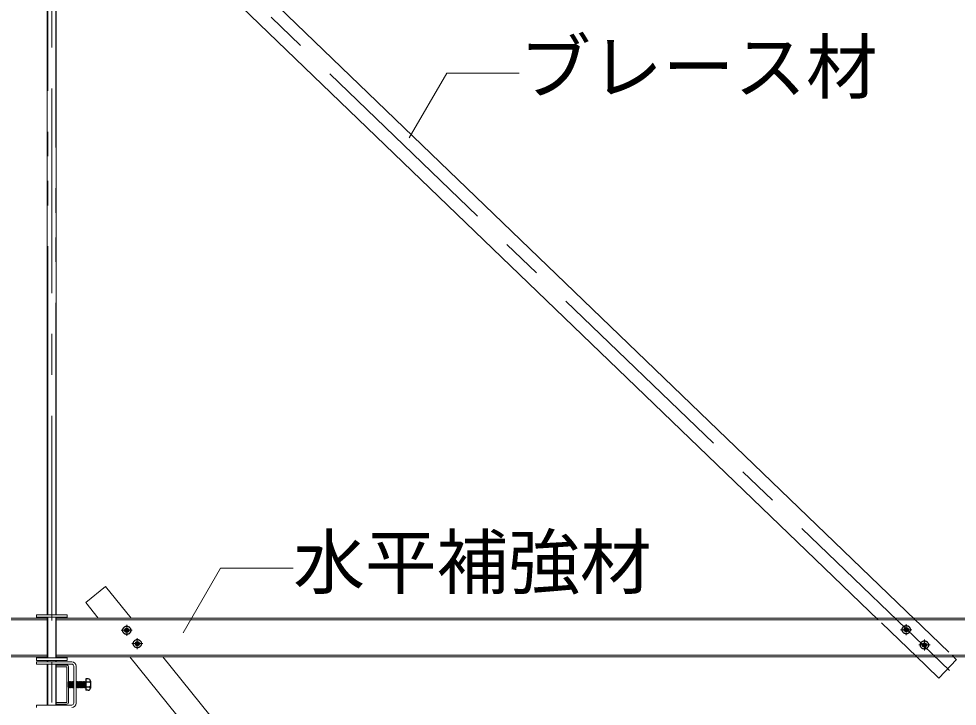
# Model space of a CAD drawing. Units: millimetres, scale not verified. Extents: x -7800 to 7800, y -5387 to 5300.
# Drawn here: x -6951 to -6034, y -3311 to -2639 of the extents above; entities that cross this region are included whole.
import ezdxf
from ezdxf.enums import TextEntityAlignment as Align

# ---------------------------------------------------------------- set-up
doc = ezdxf.new("R2010")
doc.units = ezdxf.units.MM
doc.header["$LTSCALE"] = 40
for name, pattern in [('CHAIN1', [8, 5, -1, 1, -1]), ('DASHED1', [1.8, 1.2, -0.6]), ('DOUBLE_CHAIN2', [12.8, 9, -1, 0.6, -0.6, 0.6, -1])]:
    doc.linetypes.add(name, pattern=pattern)
for name, color, linetype, lineweight in [('7-0_中心線', 4, 'CHAIN1', 9), ('7-1_吊り材', 7, 'Continuous', 18), ('7-4_ブレース・補強材', 4, 'Continuous', 9), ('7-6_文字', 7, 'Continuous', 18), ('7-B_補強金具・金具・その他', 3, 'Continuous', 18), ('7-C_ビス・アンカーボルト・強調図形', 2, 'Continuous', 25)]:
    doc.layers.add(name, color=color, linetype=linetype, lineweight=lineweight)
doc.styles.add('ＭＳ ゴシック', font='')
doc.styles.get('ＭＳ ゴシック').set_extended_font_data('MS Gothic')

msp = doc.modelspace()

# ---------------------------------------------------------------- linework, layer by layer
at = {"layer": '7-0_中心線'}
for p, q in [((-6918.73, -4186.86), (-6918.73, -2337.7)), ((-6877.39, -2470.76), (-6029.1, -3288.36)), ((-6845.46, -3231), (-6845.46, -3241.89)), ((-6084.31, -3230.39), (-6084.31, -3241.28)), ((-6850.9, -3236.44), (-6840.01, -3236.44)), ((-6835.17, -3244), (-6835.17, -3254.89)), ((-6089.75, -3235.84), (-6078.86, -3235.84)), ((-6840.61, -3249.45), (-6829.73, -3249.45)), ((-6071.96, -3250.76), (-6061.08, -3250.76)), ((-6066.52, -3245.32), (-6066.52, -3256.21))]:
    msp.add_line(p, q, dxfattribs=at)
at = {"layer": '7-1_吊り材', "linetype": 'DOUBLE_CHAIN2'}
for p, q in [((-6914.79, -2404.5), (-6914.79, -3221.2)), ((-6922.67, -3221.2), (-6922.67, -2432.2)), ((-6922.67, -3263.5), (-6922.67, -3223.5)), ((-6914.79, -3223.5), (-6914.79, -3263.5)), ((-6922.67, -3267.2), (-6922.67, -3265.8)), ((-6922.67, -3309.5), (-6922.67, -3269.5)), ((-6914.79, -3265.8), (-6914.79, -3267.2)), ((-6914.79, -3269.5), (-6914.79, -3309.5))]:
    msp.add_line(p, q, dxfattribs=at)
at = {"layer": '7-1_吊り材'}
for p, q in [((-6914.23, -2424.35), (-6914.23, -3221.2)), ((-6923.23, -3221.2), (-6923.23, -2432.2)), ((-6923.23, -3263.5), (-6923.23, -3223.5)), ((-6914.23, -3223.5), (-6914.23, -3263.5)), ((-6923.23, -3267.2), (-6923.23, -3265.8)), ((-6923.23, -3309.5), (-6923.23, -3269.5)), ((-6914.23, -3265.8), (-6914.23, -3267.2)), ((-6914.23, -3269.5), (-6914.23, -3309.5))]:
    msp.add_line(p, q, dxfattribs=at)
at = {"layer": '7-4_ブレース・補強材'}
for p, q in [((-6881.38, -2484.28), (-6111.71, -3226.1)), ((-6825.51, -2503.4), (-6075.69, -3226.1)), ((-6885.51, -3209.34), (-6873.22, -3224.5)), ((-7223.98, -3224.5), (-6923.23, -3224.5)), ((-6914.23, -3224.5), (-6023.23, -3224.5)), ((-7223.98, -3226.1), (-6923.23, -3226.1)), ((-6914.23, -3226.1), (-6023.23, -3226.1)), ((-7223.98, -3260.9), (-6923.23, -3260.9)), ((-6914.23, -3260.9), (-6023.23, -3260.9)), ((-6075.61, -3260.9), (-6052.6, -3283.08)), ((-6039.58, -3260.9), (-6035.38, -3264.95)), ((-7223.98, -3262.5), (-6923.23, -3262.5)), ((-6914.23, -3262.5), (-6023.23, -3262.5)), ((-6904.23, -3270.5), (-6914.23, -3270.5)), ((-6914.23, -3270.5), (-6914.23, -3271.7)), ((-6842.42, -3262.5), (-6135.17, -4135.2)), ((-6810.24, -3262.5), (-6102.99, -4135.2)), ((-6914.23, -3271.7), (-6914.23, -3272.1)), ((-6914.23, -3272.1), (-6904.23, -3272.1)), ((-6903.83, -3306.5), (-6903.83, -3272.5)), ((-6902.23, -3272.5), (-6902.23, -3306.5)), ((-6904.23, -3306.9), (-6914.23, -3306.9)), ((-6914.23, -3307.3), (-6914.23, -3306.9)), ((-6914.23, -3307.3), (-6914.23, -3308.5)), ((-6914.23, -3308.5), (-6904.23, -3308.5))]:
    msp.add_line(p, q, dxfattribs=at)
at = {"layer": '7-4_ブレース・補強材', "linetype": 'DASHED1'}
for p, q in [((-6073.95, -3262.5), (-6113.37, -3224.5)), ((-6077.35, -3224.5), (-6037.92, -3262.5))]:
    msp.add_line(p, q, dxfattribs=at)
at = {"layer": '7-4_ブレース・補強材'}
for points in [[(-6885.51, -3209.34), (-6866.08, -3193.6), (-6841.04, -3224.5)], [(-6035.38, -3264.95), (-6035.25, -3265.08), (-6052.6, -3283.08)]]:
    msp.add_lwpolyline(points, dxfattribs=at)
for centre, radius, start, end in [((-6904.23, -3272.5), 2, 0, 90), ((-6904.23, -3272.5), 0.4, 0, 90), ((-6904.23, -3306.5), 2, 270, 0), ((-6904.23, -3306.5), 0.4, 270, 0)]:
    msp.add_arc(centre, radius, start, end, dxfattribs=at)
at = {"layer": '7-6_文字'}
for p, q in [((-6533.02, -2691.93), (-6569.52, -2755.13)), ((-6462.1, -2691.93), (-6533.02, -2691.93))]:
    msp.add_line(p, q, dxfattribs=at)
msp.add_lwpolyline([(-6682.88, -3175.82), (-6753.8, -3175.82), (-6790.29, -3239.02)], dxfattribs=at)
at = {"layer": '7-B_補強金具・金具・その他'}
for p, q in [((-6903.73, -3221.2), (-6933.73, -3221.2)), ((-6933.73, -3221.2), (-6933.73, -3224.5)), ((-6903.73, -3223.5), (-6933.73, -3223.5)), ((-6903.73, -3221.2), (-6903.73, -3224.5)), ((-6933.73, -3262.5), (-6933.73, -3265.8)), ((-6903.73, -3263.5), (-6933.73, -3263.5)), ((-6903.73, -3265.8), (-6933.73, -3265.8)), ((-6933.73, -3267.2), (-6933.73, -3269.5)), ((-6899.23, -3267.2), (-6933.73, -3267.2)), ((-6899.23, -3269.5), (-6933.73, -3269.5)), ((-6903.73, -3262.5), (-6903.73, -3265.8)), ((-6897.23, -3307.5), (-6897.23, -3271.5)), ((-6894.93, -3307.5), (-6894.93, -3271.5)), ((-6933.73, -3309.5), (-6933.73, -3311.8)), ((-6899.23, -3309.5), (-6933.73, -3309.5))]:
    msp.add_line(p, q, dxfattribs=at)
for centre, radius, start, end in [((-6899.23, -3271.5), 4.3, 0, 90), ((-6899.23, -3271.5), 2, 0, 90), ((-6899.23, -3307.5), 2, 270, 0), ((-6899.23, -3307.5), 4.3, 270, 0)]:
    msp.add_arc(centre, radius, start, end, dxfattribs=at)
at = {"layer": '7-C_ビス・アンカーボルト・強調図形'}
for p, q in [((-6902.23, -3286.88), (-6901.85, -3292.13)), ((-6902.23, -3292.13), (-6902.23, -3286.88)), ((-6901.48, -3286.88), (-6901.1, -3292.13)), ((-6901.48, -3286.88), (-6901.1, -3286.88)), ((-6901.1, -3286.88), (-6900.73, -3286.5)), ((-6901.1, -3286.88), (-6900.73, -3292.13)), ((-6900.73, -3286.5), (-6900.35, -3286.88)), ((-6900.35, -3286.88), (-6899.98, -3292.13)), ((-6899.98, -3286.88), (-6899.6, -3292.13)), ((-6899.23, -3286.88), (-6898.85, -3292.13)), ((-6898.85, -3286.88), (-6898.48, -3292.13)), ((-6898.1, -3286.88), (-6897.73, -3292.13)), ((-6897.73, -3286.88), (-6897.35, -3292.13)), ((-6897.35, -3286.5), (-6897.23, -3286.63)), ((-6894.93, -3286.68), (-6894.73, -3286.88)), ((-6894.73, -3286.88), (-6894.35, -3292.13)), ((-6894.35, -3286.88), (-6893.98, -3292.13)), ((-6893.6, -3286.88), (-6893.23, -3292.13)), ((-6893.23, -3286.88), (-6892.85, -3292.13)), ((-6892.48, -3286.88), (-6892.1, -3292.13)), ((-6892.1, -3286.88), (-6891.73, -3292.13)), ((-6891.35, -3286.88), (-6890.98, -3292.13)), ((-6890.98, -3286.88), (-6890.6, -3292.13)), ((-6890.23, -3286.88), (-6889.85, -3292.13)), ((-6889.85, -3286.88), (-6889.48, -3292.13)), ((-6889.1, -3286.88), (-6888.73, -3292.13)), ((-6889.1, -3286.88), (-6888.73, -3286.88)), ((-6888.73, -3286.88), (-6888.35, -3286.5)), ((-6888.73, -3286.88), (-6888.35, -3292.13)), ((-6888.35, -3286.5), (-6887.98, -3286.88)), ((-6887.98, -3286.88), (-6887.6, -3292.13)), ((-6887.6, -3286.88), (-6887.23, -3292.13)), ((-6886.85, -3286.88), (-6886.48, -3292.13)), ((-6886.48, -3286.88), (-6886.1, -3292.13)), ((-6885.73, -3286.88), (-6885.48, -3286.88)), ((-6885.73, -3286.88), (-6885.48, -3290.38)), ((-6885.48, -3284), (-6885.48, -3295)), ((-6885.48, -3284), (-6885.48, -3295)), ((-6882.98, -3284), (-6885.48, -3284)), ((-6881.47, -3287), (-6885.48, -3287)), ((-6880.98, -3286), (-6880.98, -3293)), ((-6901.1, -3292.13), (-6900.73, -3292.13)), ((-6900.73, -3292.13), (-6900.35, -3292.5)), ((-6900.35, -3292.5), (-6899.98, -3292.13)), ((-6897.73, -3292.13), (-6897.35, -3292.13)), ((-6897.35, -3292.13), (-6897.23, -3292.25)), ((-6894.93, -3292.3), (-6894.73, -3292.5)), ((-6894.73, -3292.5), (-6894.35, -3292.13)), ((-6888.73, -3292.13), (-6888.35, -3292.13)), ((-6885.73, -3292.5), (-6885.48, -3292.25)), ((-6881.47, -3292), (-6885.48, -3292)), ((-6882.98, -3295), (-6885.48, -3295)), ((-6881.47, -3292), (-6880.98, -3291.15)), ((-6880.98, -3293), (-6881.47, -3292))]:
    msp.add_line(p, q, dxfattribs=at)
for points in [[(-6902.23, -3286.88), (-6901.85, -3286.5), (-6901.48, -3286.88)], [(-6900.35, -3286.88), (-6899.98, -3286.88), (-6899.6, -3286.5), (-6899.23, -3286.88)], [(-6899.23, -3286.88), (-6898.85, -3286.88), (-6898.48, -3286.5), (-6898.1, -3286.88)], [(-6898.1, -3286.88), (-6897.73, -3286.88), (-6897.35, -3286.5)], [(-6894.73, -3286.88), (-6894.35, -3286.88), (-6893.98, -3286.5), (-6893.6, -3286.88)], [(-6893.6, -3286.88), (-6893.23, -3286.88), (-6892.85, -3286.5), (-6892.48, -3286.88)], [(-6892.48, -3286.88), (-6892.1, -3286.88), (-6891.73, -3286.5), (-6891.35, -3286.88)], [(-6891.35, -3286.88), (-6890.98, -3286.88), (-6890.6, -3286.5), (-6890.23, -3286.88)], [(-6890.23, -3286.88), (-6889.85, -3286.88), (-6889.48, -3286.5), (-6889.1, -3286.88)], [(-6887.98, -3286.88), (-6887.6, -3286.88), (-6887.23, -3286.5), (-6886.85, -3286.88)], [(-6886.85, -3286.88), (-6886.48, -3286.88), (-6886.1, -3286.5), (-6885.73, -3286.88)], [(-6880.98, -3286), (-6881.47, -3287), (-6880.98, -3287.86)], [(-6902.23, -3292.13), (-6901.85, -3292.13), (-6901.48, -3292.5), (-6901.1, -3292.13)], [(-6899.98, -3292.13), (-6899.6, -3292.13), (-6899.23, -3292.5), (-6898.85, -3292.13)], [(-6898.85, -3292.13), (-6898.48, -3292.13), (-6898.1, -3292.5), (-6897.73, -3292.13)], [(-6894.35, -3292.13), (-6893.98, -3292.13), (-6893.6, -3292.5), (-6893.23, -3292.13)], [(-6893.23, -3292.13), (-6892.85, -3292.13), (-6892.48, -3292.5), (-6892.1, -3292.13)], [(-6892.1, -3292.13), (-6891.73, -3292.13), (-6891.35, -3292.5), (-6890.98, -3292.13)], [(-6890.98, -3292.13), (-6890.6, -3292.13), (-6890.23, -3292.5), (-6889.85, -3292.13)], [(-6889.85, -3292.13), (-6889.48, -3292.13), (-6889.1, -3292.5), (-6888.73, -3292.13)], [(-6888.35, -3292.13), (-6887.98, -3292.5), (-6887.6, -3292.13)], [(-6887.6, -3292.13), (-6887.23, -3292.13), (-6886.85, -3292.5), (-6886.48, -3292.13)], [(-6886.48, -3292.13), (-6886.1, -3292.13), (-6885.73, -3292.5)]]:
    msp.add_lwpolyline(points, dxfattribs=at)
at = {"layer": '7-C_ビス・アンカーボルト・強調図形', "linetype": 'DASHED1'}
for centre in [(-6845.46, -3236.44), (-6084.31, -3235.84), (-6835.17, -3249.45), (-6066.52, -3250.76)]:
    msp.add_circle(centre, 4, dxfattribs=at)
at = {"layer": '7-C_ビス・アンカーボルト・強調図形'}
for centre, radius in [((-6845.46, -3236.44), 2.05), ((-6845.46, -3236.44), 1.7), ((-6084.31, -3235.84), 2.05), ((-6084.31, -3235.84), 1.7), ((-6835.17, -3249.45), 2.05), ((-6835.17, -3249.45), 1.7), ((-6066.52, -3250.76), 2.05), ((-6066.52, -3250.76), 1.7)]:
    msp.add_circle(centre, radius, dxfattribs=at)
for centre, radius, start, end in [((-6847.31, -3233.65), 3.35, 274.24675, 303.62149), ((-6847.55, -3238.2), 2.74, 39.93987, 76.12868), ((-6843.6, -3239.23), 3.35, 94.24673, 123.62148), ((-6843.36, -3234.69), 2.74, 219.93982, 256.12863), ((-6086.16, -3233.04), 3.35, 274.24675, 303.62149), ((-6086.4, -3237.59), 2.74, 39.93987, 76.12868), ((-6082.45, -3238.63), 3.35, 94.24673, 123.62148), ((-6082.21, -3234.08), 2.74, 219.93982, 256.12863), ((-6837.03, -3246.66), 3.35, 274.24675, 303.62149), ((-6837.27, -3251.21), 2.74, 39.93987, 76.12868), ((-6833.31, -3252.24), 3.35, 94.24673, 123.62148), ((-6833.07, -3247.69), 2.74, 219.93982, 256.12863), ((-6068.38, -3247.97), 3.35, 274.24675, 303.62149), ((-6068.62, -3252.52), 2.74, 39.93987, 76.12868), ((-6064.66, -3253.55), 3.35, 94.24673, 123.62148), ((-6064.42, -3249.01), 2.74, 219.93982, 256.12863), ((-6882.98, -3286), 2, 0, 90), ((-6882.98, -3293), 2, 270, 0)]:
    msp.add_arc(centre, radius, start, end, dxfattribs=at)

# ---------------------------------------------------------------- texts
at = {"layer": '7-6_文字', "style": 'ＭＳ ゴシック'}
for s, p in [('ブレース材', (-6462.1, -2726.93)), ('水平補強材', (-6682.88, -3210.82))]:
    msp.add_text(s, height=51.32, dxfattribs=at).set_placement(p, align=Align.BOTTOM_LEFT)

doc.saveas('drawing.dxf')
